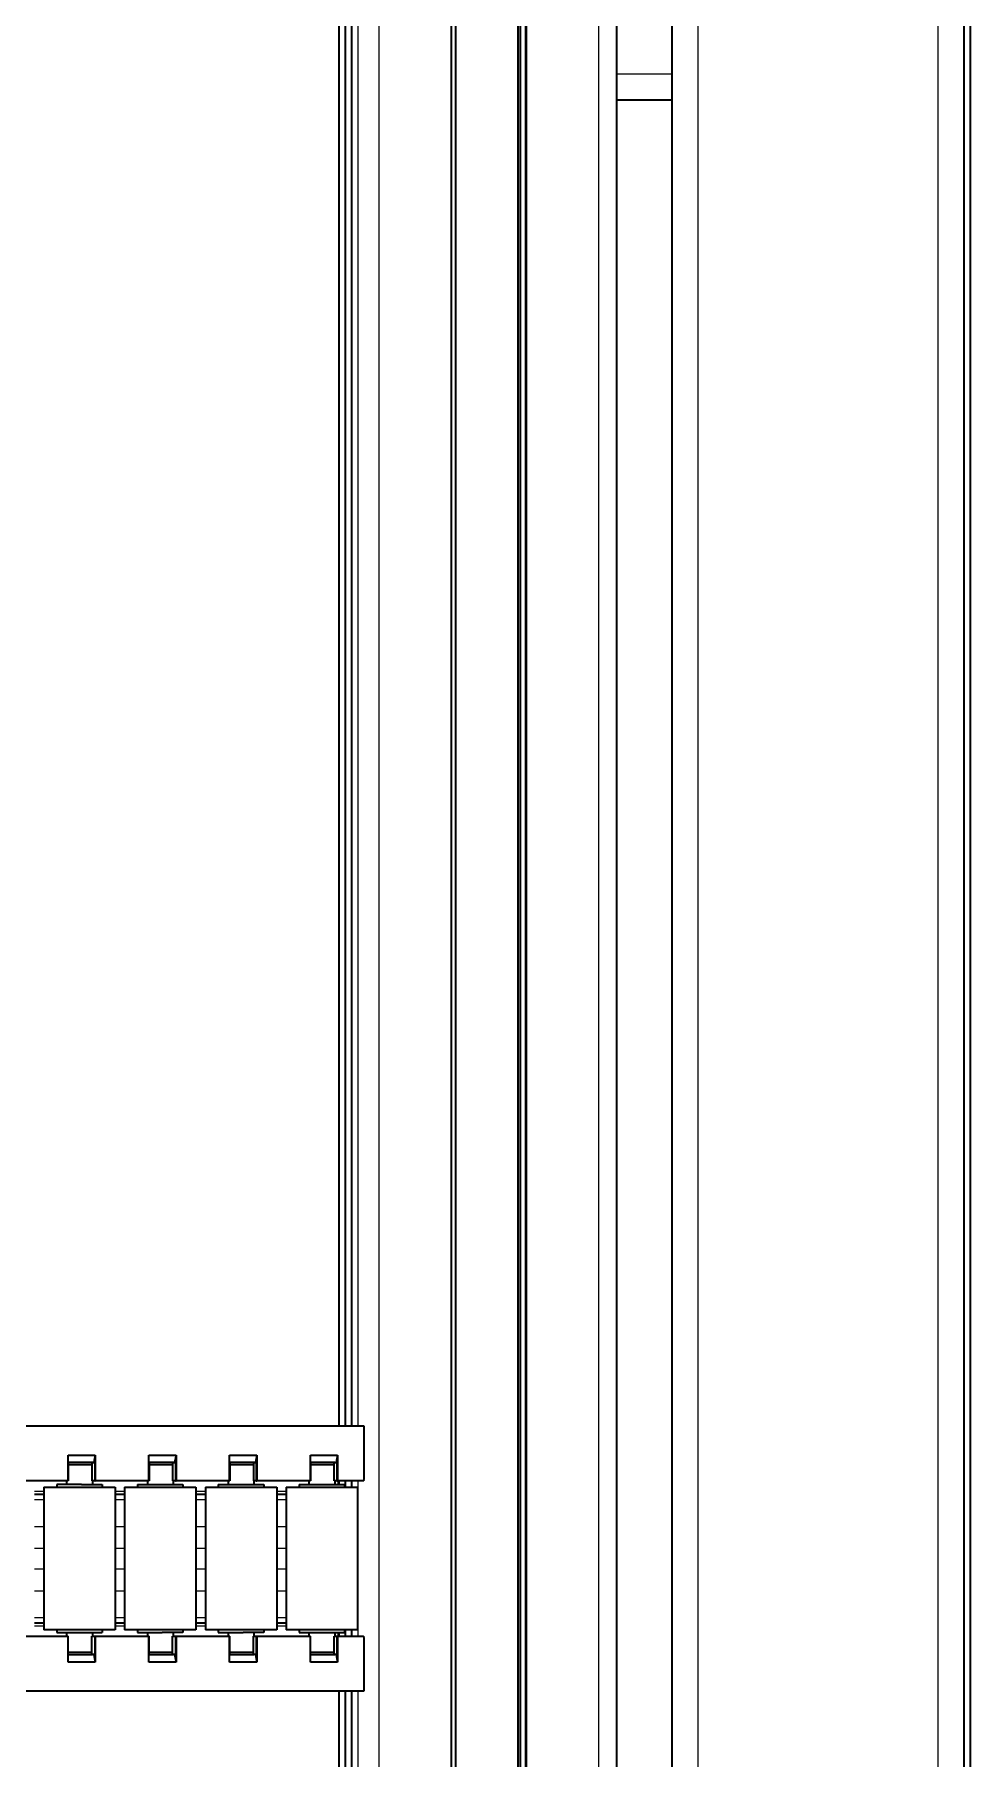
# Model space of a CAD drawing. Header units: inches. Extents: x 185496 to 352137, y 107182 to 179410.
# Drawn here: x 238353.6 to 238497.9, y 165923.6 to 166189.6 of the extents above; entities that cross this region are included whole.
import ezdxf

# ---------------------------------------------------------------- set-up
doc = ezdxf.new("R2010")
doc.units = ezdxf.units.IN
doc.header["$MEASUREMENT"] = 0

# ---------------------------------------------------------------- blocks, each defined once
blk = doc.blocks.new('liaojia')
at = {"color": 7, "lineweight": 35}
for p, q in [((800143.78, -279352.72), (799128.77, -279352.72)), ((800141.27, -279353.72), (799131.27, -279353.72)), ((800141.27, -279398.72), (799131.27, -279398.72)), ((799249.27, -279407.31), (800023.27, -279407.31)), ((800023.27, -279421.2), (799249.27, -279421.2)), ((800023.27, -279421.33), (799249.27, -279421.33)), ((800023.27, -279422.13), (799249.27, -279422.13)), ((800023.27, -279422.52), (799249.27, -279422.52)), ((800023.27, -279432.09), (799249.27, -279432.09)), ((800023.27, -279432.76), (799249.27, -279432.76)), ((799565.87, -279448.14), (799209.27, -279448.14)), ((799565.87, -279449.15), (799209.27, -279449.15)), ((799209.27, -279450.14), (799565.87, -279450.14))]:
    blk.add_line(p, q, dxfattribs=at)
at = {"color": 7, "lineweight": 13}
for p, q in [((800141.27, -279357.72), (799131.27, -279357.72)), ((800141.27, -279394.72), (799131.27, -279394.72)), ((800023.27, -279410.05), (799249.27, -279410.05)), ((800023.27, -279443.92), (799249.27, -279443.92)), ((799565.87, -279447.17), (799209.27, -279447.17)), ((799565.87, -279450.13), (799209.27, -279450.13))]:
    blk.add_line(p, q, dxfattribs=at)
at = {"color": 7, "lineweight": 13, "ltscale": 0.021455}
blk.add_line((799357.27, -279407.31), (799357.27, -279398.72), dxfattribs=at)
at = {"color": 7, "lineweight": 35, "ltscale": 0.021455}
blk.add_line((799361.27, -279407.31), (799361.27, -279398.72), dxfattribs=at)
at = {"color": 7, "lineweight": 35, "ltscale": 0.0205}
for p, q in [((799574.07, -279446.23), (799565.87, -279446.23)), ((799606.67, -279446.23), (799598.47, -279446.23))]:
    blk.add_line(p, q, dxfattribs=at)
at = {"color": 7, "lineweight": 35, "ltscale": 0.249049}
for p, q in [((799565.87, -279446.23), (799565.87, -279545.85)), ((799606.67, -279545.85), (799606.67, -279446.23))]:
    blk.add_line(p, q, dxfattribs=at)
at = {"color": 7, "lineweight": 35, "ltscale": 0.009838}
for p, q in [((799574.27, -279446.42), (799574.27, -279450.36)), ((799598.27, -279450.36), (799598.27, -279446.42))]:
    blk.add_line(p, q, dxfattribs=at)
at = {"color": 7, "lineweight": 13, "ltscale": 0.06}
blk.add_line((799598.27, -279447.17), (799574.27, -279447.17), dxfattribs=at)
at = {"color": 7, "lineweight": 35, "ltscale": 0.012551}
for p, q in [((799575.27, -279452.3), (799575.27, -279447.28)), ((799597.27, -279447.28), (799597.27, -279452.3)), ((799575.27, -279464.76), (799575.27, -279459.74)), ((799597.27, -279459.74), (799597.27, -279464.76)), ((799575.27, -279477.21), (799575.27, -279472.19)), ((799597.27, -279472.19), (799597.27, -279477.21))]:
    blk.add_line(p, q, dxfattribs=at)
at = {"color": 7, "lineweight": 35, "ltscale": 0.055}
for p, q in [((799575.27, -279447.28), (799597.27, -279447.28)), ((799575.27, -279458.28), (799597.27, -279458.28)), ((799575.27, -279459.74), (799597.27, -279459.74)), ((799575.27, -279470.74), (799597.27, -279470.74)), ((799575.27, -279472.19), (799597.27, -279472.19)), ((799575.27, -279483.19), (799597.27, -279483.19)), ((799575.27, -279484.64), (799597.27, -279484.64)), ((799575.27, -279495.64), (799597.27, -279495.64))]:
    blk.add_line(p, q, dxfattribs=at)
at = {"color": 7, "lineweight": 13, "ltscale": 0.148}
for p, q in [((799665.87, -279447.17), (799606.67, -279447.17)), ((799665.87, -279450.13), (799606.67, -279450.13))]:
    blk.add_line(p, q, dxfattribs=at)
at = {"color": 7, "lineweight": 35, "ltscale": 0.0025}
for p, q in [((799575.27, -279448.14), (799574.27, -279448.14)), ((799575.27, -279449.15), (799574.27, -279449.15)), ((799598.27, -279448.14), (799597.27, -279448.14)), ((799598.27, -279449.15), (799597.27, -279449.15))]:
    blk.add_line(p, q, dxfattribs=at)
at = {"color": 7, "lineweight": 35, "ltscale": 0.007987}
for p, q in [((799574.87, -279452.48), (799574.87, -279449.28)), ((799597.67, -279452.48), (799597.67, -279449.28)), ((799574.87, -279464.93), (799574.87, -279461.74)), ((799597.67, -279461.74), (799597.67, -279464.93))]:
    blk.add_line(p, q, dxfattribs=at)
at = {"color": 7, "lineweight": 35, "ltscale": 0.000999832}
for p, q in [((799574.87, -279449.28), (799575.27, -279449.28)), ((799574.87, -279456.28), (799575.27, -279456.28)), ((799574.87, -279461.74), (799575.27, -279461.74)), ((799574.87, -279468.74), (799575.27, -279468.74)), ((799574.87, -279474.19), (799575.27, -279474.19)), ((799574.87, -279481.19), (799575.27, -279481.19)), ((799574.87, -279486.64), (799575.27, -279486.64)), ((799574.87, -279493.64), (799575.27, -279493.64))]:
    blk.add_line(p, q, dxfattribs=at)
at = {"color": 7, "lineweight": 35, "ltscale": 0.001}
for p, q in [((799597.27, -279449.28), (799597.67, -279449.28)), ((799597.27, -279456.28), (799597.67, -279456.28)), ((799597.27, -279461.74), (799597.67, -279461.74)), ((799597.27, -279468.74), (799597.67, -279468.74)), ((799597.27, -279474.19), (799597.67, -279474.19)), ((799597.27, -279481.19), (799597.67, -279481.19)), ((799597.27, -279486.64), (799597.67, -279486.64)), ((799597.27, -279493.64), (799597.67, -279493.64))]:
    blk.add_line(p, q, dxfattribs=at)
at = {"color": 7, "lineweight": 35, "ltscale": 0.148}
for p, q in [((799665.87, -279448.14), (799606.67, -279448.14)), ((799665.87, -279449.15), (799606.67, -279449.15)), ((799606.67, -279450.14), (799665.87, -279450.14))]:
    blk.add_line(p, q, dxfattribs=at)
at = {"color": 7, "lineweight": 35, "ltscale": 0.01046}
for p, q in [((799570.31, -279454.54), (799570.31, -279450.36)), ((799602.24, -279450.36), (799602.24, -279454.54)), ((799570.31, -279467), (799570.31, -279462.81)), ((799602.24, -279462.81), (799602.24, -279467)), ((799570.31, -279479.45), (799570.31, -279475.26)), ((799602.24, -279475.26), (799602.24, -279479.45)), ((799570.31, -279491.9), (799570.31, -279487.72)), ((799602.24, -279487.72), (799602.24, -279491.9))]:
    blk.add_line(p, q, dxfattribs=at)
at = {"color": 7, "lineweight": 35, "ltscale": 0.009914}
for p, q in [((799570.31, -279450.36), (799574.27, -279450.36)), ((799598.27, -279450.36), (799602.24, -279450.36)), ((799574.27, -279454.54), (799570.31, -279454.54)), ((799602.24, -279454.54), (799598.27, -279454.54)), ((799570.31, -279462.81), (799574.27, -279462.81)), ((799598.27, -279462.81), (799602.24, -279462.81)), ((799574.27, -279467), (799570.31, -279467)), ((799602.24, -279467), (799598.27, -279467)), ((799570.31, -279475.26), (799574.27, -279475.26)), ((799598.27, -279475.26), (799602.24, -279475.26)), ((799574.27, -279479.45), (799570.31, -279479.45)), ((799602.24, -279479.45), (799598.27, -279479.45)), ((799570.31, -279487.72), (799574.27, -279487.72)), ((799598.27, -279487.72), (799602.24, -279487.72)), ((799574.27, -279491.9), (799570.31, -279491.9)), ((799602.24, -279491.9), (799598.27, -279491.9))]:
    blk.add_line(p, q, dxfattribs=at)
at = {"color": 7, "lineweight": 35, "ltscale": 0.002965}
for p, q in [((799570.31, -279450.36), (799571.47, -279450.58)), ((799601.07, -279450.58), (799602.24, -279450.36)), ((799570.31, -279462.81), (799571.47, -279463.03)), ((799601.07, -279463.03), (799602.24, -279462.81)), ((799570.31, -279475.26), (799571.47, -279475.48)), ((799601.07, -279475.48), (799602.24, -279475.26)), ((799570.31, -279487.72), (799571.47, -279487.94)), ((799601.07, -279487.94), (799602.24, -279487.72))]:
    blk.add_line(p, q, dxfattribs=at)
at = {"color": 7, "lineweight": 35, "ltscale": 0.007}
for p, q in [((799571.47, -279450.44), (799574.27, -279450.44)), ((799574.27, -279450.89), (799571.47, -279450.89)), ((799598.27, -279450.44), (799601.07, -279450.44)), ((799601.07, -279450.89), (799598.27, -279450.89)), ((799571.47, -279454.53), (799574.27, -279454.53)), ((799601.07, -279454.53), (799598.27, -279454.53)), ((799571.47, -279462.89), (799574.27, -279462.89)), ((799598.27, -279462.89), (799601.07, -279462.89)), ((799571.47, -279463.34), (799574.27, -279463.34)), ((799601.07, -279463.34), (799598.27, -279463.34)), ((799571.47, -279466.98), (799574.27, -279466.98)), ((799601.07, -279466.98), (799598.27, -279466.98)), ((799571.47, -279475.34), (799574.27, -279475.34)), ((799571.47, -279475.8), (799574.27, -279475.8)), ((799598.27, -279475.34), (799601.07, -279475.34)), ((799601.07, -279475.8), (799598.27, -279475.8)), ((799571.47, -279479.43), (799574.27, -279479.43)), ((799601.07, -279479.43), (799598.27, -279479.43)), ((799571.47, -279487.79), (799574.27, -279487.79)), ((799571.47, -279488.25), (799574.27, -279488.25)), ((799598.27, -279487.79), (799601.07, -279487.79)), ((799601.07, -279488.25), (799598.27, -279488.25)), ((799571.47, -279491.88), (799574.27, -279491.88)), ((799601.07, -279491.88), (799598.27, -279491.88))]:
    blk.add_line(p, q, dxfattribs=at)
at = {"color": 7, "lineweight": 35, "ltscale": 0.000893784}
for p, q in [((799571.47, -279450.79), (799571.47, -279450.44)), ((799601.07, -279450.44), (799601.07, -279450.79)), ((799571.47, -279475.7), (799571.47, -279475.34)), ((799601.07, -279475.34), (799601.07, -279475.7)), ((799571.47, -279488.15), (799571.47, -279487.79)), ((799601.07, -279487.79), (799601.07, -279488.15))]:
    blk.add_line(p, q, dxfattribs=at)
at = {"color": 7, "lineweight": 35, "ltscale": 0.000357056}
for p, q in [((799571.47, -279450.58), (799571.47, -279450.44)), ((799571.47, -279463.03), (799571.47, -279462.89))]:
    blk.add_line(p, q, dxfattribs=at)
at = {"color": 7, "lineweight": 35, "ltscale": 0.000536728}
blk.add_line((799571.47, -279450.79), (799571.47, -279450.58), dxfattribs=at)
at = {"color": 7, "lineweight": 35, "ltscale": 0.009386}
for p, q in [((799571.47, -279450.79), (799571.47, -279454.55)), ((799601.07, -279454.55), (799601.07, -279450.79)), ((799571.47, -279463.25), (799571.47, -279467)), ((799601.07, -279467), (799601.07, -279463.25)), ((799571.47, -279475.7), (799571.47, -279479.45)), ((799601.07, -279479.45), (799601.07, -279475.7)), ((799571.47, -279488.15), (799571.47, -279491.9)), ((799601.07, -279491.9), (799601.07, -279488.15))]:
    blk.add_line(p, q, dxfattribs=at)
at = {"color": 7, "lineweight": 35, "ltscale": 0.005169}
blk.add_line((799571.77, -279452.96), (799571.77, -279450.89), dxfattribs=at)
at = {"color": 7, "lineweight": 35, "ltscale": 0.004297}
for p, q in [((799571.77, -279452.61), (799571.77, -279450.89)), ((799600.77, -279450.89), (799600.77, -279452.61)), ((799571.77, -279489.97), (799571.77, -279488.25)), ((799600.77, -279488.25), (799600.77, -279489.97))]:
    blk.add_line(p, q, dxfattribs=at)
at = {"color": 7, "lineweight": 13, "ltscale": 0.0015}
for p, q in [((799574.87, -279450.13), (799574.27, -279450.13)), ((799598.27, -279450.13), (799597.67, -279450.13))]:
    blk.add_line(p, q, dxfattribs=at)
at = {"color": 7, "lineweight": 35, "ltscale": 0.0015}
for p, q in [((799574.27, -279450.14), (799574.87, -279450.14)), ((799574.87, -279450.23), (799574.27, -279450.23)), ((799574.27, -279450.78), (799574.87, -279450.78)), ((799597.67, -279450.14), (799598.27, -279450.14)), ((799598.27, -279450.23), (799597.67, -279450.23)), ((799597.67, -279450.78), (799598.27, -279450.78)), ((799574.27, -279454.78), (799574.87, -279454.78)), ((799597.67, -279454.78), (799598.27, -279454.78)), ((799574.27, -279463.24), (799574.87, -279463.24)), ((799597.67, -279463.24), (799598.27, -279463.24)), ((799574.27, -279467.24), (799574.87, -279467.24)), ((799597.67, -279467.24), (799598.27, -279467.24)), ((799574.27, -279475.69), (799574.87, -279475.69)), ((799597.67, -279475.69), (799598.27, -279475.69)), ((799574.27, -279479.69), (799574.87, -279479.69)), ((799597.67, -279479.69), (799598.27, -279479.69)), ((799574.27, -279488.14), (799574.87, -279488.14)), ((799597.67, -279488.14), (799598.27, -279488.14)), ((799574.27, -279492.14), (799574.87, -279492.14)), ((799597.67, -279492.14), (799598.27, -279492.14))]:
    blk.add_line(p, q, dxfattribs=at)
at = {"color": 7, "lineweight": 35, "ltscale": 0.000187683}
for p, q in [((799574.27, -279450.44), (799574.27, -279450.36)), ((799598.27, -279450.44), (799598.27, -279450.36)), ((799574.27, -279462.89), (799574.27, -279462.81)), ((799598.27, -279462.89), (799598.27, -279462.81))]:
    blk.add_line(p, q, dxfattribs=at)
at = {"color": 7, "lineweight": 35, "ltscale": 0.001138}
for p, q in [((799574.27, -279450.44), (799574.27, -279450.89)), ((799598.27, -279450.89), (799598.27, -279450.44)), ((799574.27, -279462.89), (799574.27, -279463.34)), ((799598.27, -279463.34), (799598.27, -279462.89)), ((799574.27, -279475.34), (799574.27, -279475.8)), ((799598.27, -279475.8), (799598.27, -279475.34)), ((799574.27, -279487.79), (799574.27, -279488.25)), ((799598.27, -279488.25), (799598.27, -279487.79))]:
    blk.add_line(p, q, dxfattribs=at)
at = {"color": 7, "lineweight": 35, "ltscale": 0.009513}
for p, q in [((799574.87, -279456.28), (799574.87, -279452.48)), ((799597.67, -279456.28), (799597.67, -279452.48)), ((799574.87, -279468.74), (799574.87, -279464.93)), ((799597.67, -279468.74), (799597.67, -279464.93)), ((799574.87, -279489.84), (799574.87, -279493.64)), ((799597.67, -279493.64), (799597.67, -279489.84))]:
    blk.add_line(p, q, dxfattribs=at)
at = {"color": 7, "lineweight": 35, "ltscale": 0.014948}
for p, q in [((799575.27, -279458.28), (799575.27, -279452.3)), ((799597.27, -279452.3), (799597.27, -279458.28)), ((799575.27, -279470.74), (799575.27, -279464.76)), ((799597.27, -279464.76), (799597.27, -279470.74)), ((799575.27, -279495.64), (799575.27, -279489.66)), ((799597.27, -279489.66), (799597.27, -279495.64))]:
    blk.add_line(p, q, dxfattribs=at)
at = {"color": 7, "lineweight": 35, "ltscale": 0.000243759}
for p, q in [((799601.07, -279450.89), (799601.07, -279450.79)), ((799601.07, -279475.8), (799601.07, -279475.7)), ((799601.07, -279488.25), (799601.07, -279488.15))]:
    blk.add_line(p, q, dxfattribs=at)
at = {"color": 7, "lineweight": 13, "ltscale": 0.009093}
for p, q in [((799601.07, -279454.53), (799601.07, -279450.89)), ((799601.07, -279466.98), (799601.07, -279463.34)), ((799601.07, -279479.43), (799601.07, -279475.8)), ((799601.07, -279491.88), (799601.07, -279488.25))]:
    blk.add_line(p, q, dxfattribs=at)
at = {"color": 7, "lineweight": 35, "ltscale": 0.004796}
for p, q in [((799571.77, -279454.53), (799571.77, -279452.61)), ((799600.77, -279452.61), (799600.77, -279454.53)), ((799571.77, -279491.88), (799571.77, -279489.97)), ((799600.77, -279489.97), (799600.77, -279491.88))]:
    blk.add_line(p, q, dxfattribs=at)
at = {"color": 7, "lineweight": 35, "ltscale": 0.003925}
for p, q in [((799571.77, -279454.53), (799571.77, -279452.96)), ((799571.77, -279466.98), (799571.77, -279465.41)), ((799571.77, -279479.43), (799571.77, -279477.86)), ((799571.77, -279491.88), (799571.77, -279490.31))]:
    blk.add_line(p, q, dxfattribs=at)
at = {"color": 7, "lineweight": 35, "ltscale": 4.15802e-05}
for p, q in [((799574.27, -279454.53), (799574.27, -279454.54)), ((799598.27, -279454.54), (799598.27, -279454.53)), ((799601.07, -279454.53), (799601.07, -279454.54)), ((799574.27, -279491.88), (799574.27, -279491.9)), ((799598.27, -279491.9), (799598.27, -279491.88)), ((799601.07, -279491.88), (799601.07, -279491.9))]:
    blk.add_line(p, q, dxfattribs=at)
at = {"color": 7, "lineweight": 35, "ltscale": 0.020671}
for p, q in [((799574.27, -279454.54), (799574.27, -279462.81)), ((799598.27, -279462.81), (799598.27, -279454.54)), ((799574.27, -279467), (799574.27, -279475.26)), ((799598.27, -279475.26), (799598.27, -279467)), ((799574.27, -279479.45), (799574.27, -279487.72)), ((799598.27, -279487.72), (799598.27, -279479.45)), ((799574.27, -279491.9), (799574.27, -279500.17)), ((799598.27, -279500.17), (799598.27, -279491.9))]:
    blk.add_line(p, q, dxfattribs=at)
at = {"color": 7, "lineweight": 13, "ltscale": 0.003631}
for p, q in [((799575.87, -279459.74), (799575.87, -279458.28)), ((799577.19, -279459.74), (799577.19, -279458.28)), ((799581.31, -279459.74), (799581.31, -279458.28)), ((799584.67, -279459.74), (799584.67, -279458.28)), ((799587.88, -279459.74), (799587.88, -279458.28)), ((799591.24, -279459.74), (799591.24, -279458.28)), ((799595.36, -279459.74), (799595.36, -279458.28)), ((799596.67, -279459.74), (799596.67, -279458.28)), ((799575.87, -279472.19), (799575.87, -279470.74)), ((799577.19, -279472.19), (799577.19, -279470.74)), ((799581.31, -279472.19), (799581.31, -279470.74)), ((799584.67, -279472.19), (799584.67, -279470.74)), ((799587.88, -279472.19), (799587.88, -279470.74)), ((799591.24, -279472.19), (799591.24, -279470.74)), ((799595.36, -279472.19), (799595.36, -279470.74)), ((799596.67, -279472.19), (799596.67, -279470.74)), ((799575.87, -279484.64), (799575.87, -279483.19)), ((799577.19, -279484.64), (799577.19, -279483.19)), ((799581.31, -279484.64), (799581.31, -279483.19)), ((799584.67, -279484.64), (799584.67, -279483.19)), ((799587.88, -279484.64), (799587.88, -279483.19)), ((799591.24, -279484.64), (799591.24, -279483.19)), ((799595.36, -279484.64), (799595.36, -279483.19)), ((799596.67, -279484.64), (799596.67, -279483.19)), ((799575.87, -279497.09), (799575.87, -279495.64)), ((799577.19, -279497.09), (799577.19, -279495.64)), ((799581.31, -279497.09), (799581.31, -279495.64)), ((799584.67, -279497.09), (799584.67, -279495.64)), ((799587.88, -279497.09), (799587.88, -279495.64)), ((799591.24, -279497.09), (799591.24, -279495.64)), ((799595.36, -279497.09), (799595.36, -279495.64)), ((799596.67, -279497.09), (799596.67, -279495.64))]:
    blk.add_line(p, q, dxfattribs=at)
at = {"color": 7, "lineweight": 35, "ltscale": 0.003631}
for p, q in [((799576.37, -279459.74), (799576.37, -279458.28)), ((799596.17, -279459.74), (799596.17, -279458.28)), ((799576.37, -279472.19), (799576.37, -279470.74)), ((799596.17, -279472.19), (799596.17, -279470.74)), ((799576.37, -279484.64), (799576.37, -279483.19)), ((799596.17, -279484.64), (799596.17, -279483.19)), ((799576.37, -279497.09), (799576.37, -279495.64)), ((799596.17, -279497.09), (799596.17, -279495.64))]:
    blk.add_line(p, q, dxfattribs=at)
at = {"color": 7, "lineweight": 35, "ltscale": 0.000894165}
for p, q in [((799571.47, -279463.25), (799571.47, -279462.89)), ((799601.07, -279462.89), (799601.07, -279463.25))]:
    blk.add_line(p, q, dxfattribs=at)
at = {"color": 7, "lineweight": 35, "ltscale": 0.000537109}
for p, q in [((799571.47, -279463.03), (799571.47, -279463.25)), ((799571.47, -279475.48), (799571.47, -279475.7)), ((799571.47, -279487.94), (799571.47, -279488.15))]:
    blk.add_line(p, q, dxfattribs=at)
at = {"color": 7, "lineweight": 35, "ltscale": 0.005168}
for p, q in [((799571.77, -279465.41), (799571.77, -279463.34)), ((799571.77, -279477.86), (799571.77, -279475.8)), ((799571.77, -279490.31), (799571.77, -279488.25))]:
    blk.add_line(p, q, dxfattribs=at)
at = {"color": 7, "lineweight": 35, "ltscale": 0.004296}
for p, q in [((799571.77, -279465.06), (799571.77, -279463.34)), ((799600.77, -279463.34), (799600.77, -279465.06)), ((799571.77, -279477.51), (799571.77, -279475.8)), ((799600.77, -279475.8), (799600.77, -279477.51))]:
    blk.add_line(p, q, dxfattribs=at)
at = {"color": 7, "lineweight": 35, "ltscale": 0.004797}
for p, q in [((799571.77, -279466.98), (799571.77, -279465.06)), ((799600.77, -279465.06), (799600.77, -279466.98)), ((799571.77, -279479.43), (799571.77, -279477.51)), ((799600.77, -279477.51), (799600.77, -279479.43))]:
    blk.add_line(p, q, dxfattribs=at)
at = {"color": 7, "lineweight": 35, "ltscale": 0.000243378}
blk.add_line((799601.07, -279463.34), (799601.07, -279463.25), dxfattribs=at)
at = {"color": 7, "lineweight": 35, "ltscale": 4.11987e-05}
for p, q in [((799574.27, -279466.98), (799574.27, -279467)), ((799598.27, -279467), (799598.27, -279466.98)), ((799601.07, -279466.98), (799601.07, -279467)), ((799574.27, -279479.43), (799574.27, -279479.45)), ((799598.27, -279479.45), (799598.27, -279479.43)), ((799601.07, -279479.43), (799601.07, -279479.45))]:
    blk.add_line(p, q, dxfattribs=at)
at = {"color": 7, "lineweight": 35, "ltscale": 0.000356674}
for p, q in [((799571.47, -279475.48), (799571.47, -279475.34)), ((799571.47, -279487.94), (799571.47, -279487.79))]:
    blk.add_line(p, q, dxfattribs=at)
at = {"color": 7, "lineweight": 35, "ltscale": 0.000188065}
for p, q in [((799574.27, -279475.34), (799574.27, -279475.26)), ((799598.27, -279475.34), (799598.27, -279475.26)), ((799574.27, -279487.79), (799574.27, -279487.72)), ((799598.27, -279487.79), (799598.27, -279487.72))]:
    blk.add_line(p, q, dxfattribs=at)
at = {"color": 7, "lineweight": 35, "ltscale": 0.007988}
for p, q in [((799574.87, -279477.38), (799574.87, -279474.19)), ((799597.67, -279474.19), (799597.67, -279477.38)), ((799574.87, -279489.84), (799574.87, -279486.64)), ((799597.67, -279489.84), (799597.67, -279486.64))]:
    blk.add_line(p, q, dxfattribs=at)
at = {"color": 7, "lineweight": 35, "ltscale": 0.009512}
for p, q in [((799574.87, -279481.19), (799574.87, -279477.38)), ((799597.67, -279481.19), (799597.67, -279477.38))]:
    blk.add_line(p, q, dxfattribs=at)
at = {"color": 7, "lineweight": 35, "ltscale": 0.014949}
for p, q in [((799575.27, -279483.19), (799575.27, -279477.21)), ((799597.27, -279477.21), (799597.27, -279483.19))]:
    blk.add_line(p, q, dxfattribs=at)
at = {"color": 7, "lineweight": 35, "ltscale": 0.012552}
for p, q in [((799575.27, -279489.66), (799575.27, -279484.64)), ((799597.27, -279484.64), (799597.27, -279489.66))]:
    blk.add_line(p, q, dxfattribs=at)
at = {"color": 7, "lineweight": 35}
for centre, start_param, end_param in [((799574.07, -279446.42), 6.283185, 7.853982), ((799598.47, -279446.42), 1.570796, 3.141593)]:
    blk.add_ellipse(centre, major_axis=(0.2, 0), ratio=0.996195, start_param=start_param, end_param=end_param, dxfattribs=at)

msp = doc.modelspace()

# ---------------------------------------------------------------- block references
at = {"color": 30, "rotation": 270}
msp.add_blockref('liaojia', (517850.65, 965540.76, 276290.76), dxfattribs=at)

doc.saveas('drawing.dxf')
